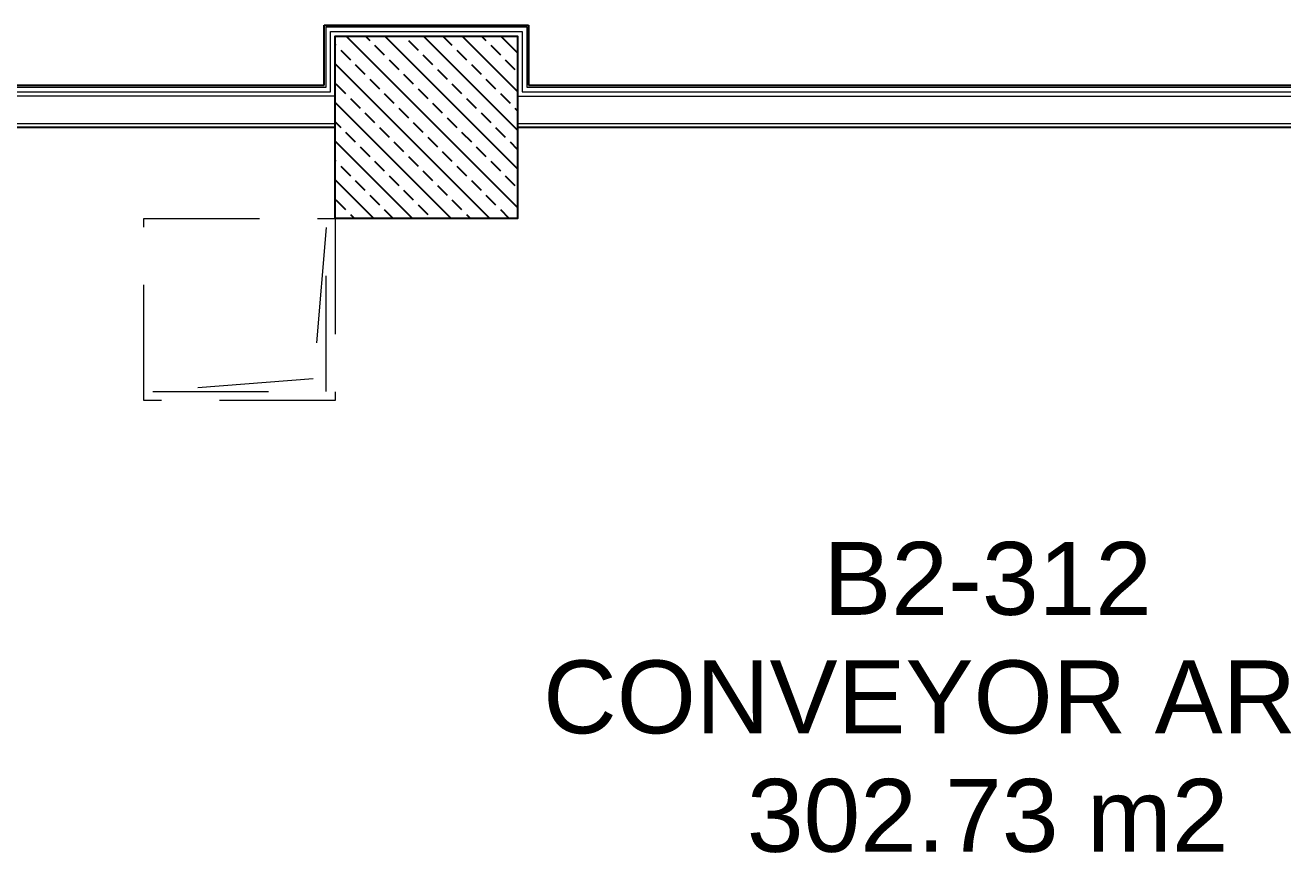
# Model space of a CAD drawing. Header units: metres. Extents: x -9802 to 773, y -8579 to 5125.
# Drawn here: x -6138 to -5449, y -1194 to -740 of the extents above; entities that cross this region are included whole.
import ezdxf
from ezdxf.enums import TextEntityAlignment as Align

# ---------------------------------------------------------------- set-up
doc = ezdxf.new("R2010")
doc.units = ezdxf.units.M
doc.header["$MEASUREMENT"] = 0
doc.linetypes.add('HIDDEN', pattern=[9.525, 6.35, -3.175])
doc.layers.get('0').update_dxf_attribs({"color": 30, "lineweight": 0})
for name, color, linetype, lineweight in [('AG-Insulation_Heat_Rockwool', 95, 'BATTING', 13), ('AG-Wall', 4, 'Continuous', 20), ('AI-040 @ 250', 2, 'Continuous', 20), ('shaft', 3, 'Continuous', 20)]:
    doc.layers.add(name, color=color, linetype=linetype, lineweight=lineweight)
for name, color, linetype in [('AG-PLASTER', 73, 'Continuous'), ('V-0_Hatch_Concrete', 252, 'Continuous'), ('V-2_Column', 160, 'Continuous')]:
    doc.layers.add(name, color=color, linetype=linetype)
doc.styles.add('ARIAL', font='arial.ttf', dxfattribs={"width": 0.9})
doc.linetypes.add('BATTING', pattern='A,0.00254,-2.54,[134,ltypeshp.shx,S=2.54,R=0,X=-2.54,Y=0],-5.08,[134,ltypeshp.shx,S=2.54,R=180,X=2.54,Y=0],-2.54', length=10.16254)

# ---------------------------------------------------------------- blocks, each defined once
blk = doc.blocks.new('*U6')
at = {"style": 'ARIAL'}
for tag, p in [('NO', (1.676, 0.8)), ('MAHAL', (1.676, -1.8)), ('ALAN', (1.676, -4.4))]:
    blk.add_attdef(tag, text='', height=1.6, dxfattribs=at).set_placement(p, align=Align.MIDDLE_CENTER)
blk = doc.blocks.new('kolon 1x1')
at = {"layer": 'V-0_Hatch_Concrete'}
h = blk.add_hatch(dxfattribs=at)
h.set_pattern_fill('ANSI33', color=256, scale=0.6, angle=90)
h.set_pattern_definition([(135, (49.56922, -174.56495), (-0.10606602, -0.10606602), []), (135, (49.56922, -174.45888), (-0.10606602, -0.10606602), [0.075, -0.0375])])
h.paths.add_polyline_path([(1, -1), (1, 0), (0, 0), (0, -1)])
blk.add_lwpolyline([(0, -1), (0, 0), (1, 0), (1, -1)], close=True)

msp = doc.modelspace()

# ---------------------------------------------------------------- linework, layer by layer
at = {"layer": 'AG-Insulation_Heat_Rockwool', "linetype": 'Continuous', "ltscale": 1.2}
for p, q in [((-5973.44, -773.88), (-5973.44, -740.88)), ((-5973.44, -740.88), (-5863.44, -740.88)), ((-5863.44, -740.88), (-5863.44, -773.88)), ((-6463.44, -773.88), (-5973.44, -773.88)), ((-5863.44, -773.88), (-5133.44, -773.88))]:
    msp.add_line(p, q, dxfattribs=at)
at = {"layer": 'AG-Insulation_Heat_Rockwool', "ltscale": 0.48}
for p, q in [((-5970.94, -776.38), (-5970.94, -743.38)), ((-5970.94, -743.38), (-5865.94, -743.38)), ((-5865.94, -743.38), (-5865.94, -776.38)), ((-6463.44, -776.38), (-5970.94, -776.38)), ((-5865.94, -776.38), (-5130.94, -776.38))]:
    msp.add_line(p, q, dxfattribs=at)
at = {"layer": 'AG-PLASTER', "ltscale": 0.3}
for p, q in [((-5974.44, -772.88), (-5974.44, -739.88)), ((-5974.44, -739.88), (-5862.44, -739.88)), ((-5862.44, -739.88), (-5862.44, -772.88)), ((-6464.44, -772.88), (-5974.44, -772.88)), ((-5862.44, -772.88), (-5134.44, -772.88)), ((-6466.44, -795.88), (-5968.44, -795.88))]:
    msp.add_line(p, q, dxfattribs=at)
at = {"layer": 'AG-PLASTER'}
msp.add_lwpolyline([(-5868.44, -795.88), (-5128.44, -795.88)], dxfattribs=at)
at = {"layer": 'AG-Wall'}
for points in [[(-5968.44, -778.88), (-6464.44, -778.88), (-6464.44, -793.88), (-5968.44, -793.88)], [(-5868.44, -778.88), (-5128.44, -778.88)], [(-5868.44, -793.88), (-5128.44, -793.88)]]:
    msp.add_lwpolyline(points, dxfattribs=at)
at = {"layer": 'shaft', "linetype": 'HIDDEN', "ltscale": 10, "transparency": 33554687}
msp.add_lwpolyline([(-6073.44, -945.88), (-6073.44, -845.88), (-5968.44, -845.88), (-5968.44, -945.88)], close=True, dxfattribs=at)
msp.add_lwpolyline([(-6068.44, -940.88), (-5973.44, -940.88), (-5973.44, -850.88), (-5980.44, -933.88), (-6068.44, -940.88)], dxfattribs=at)

# ---------------------------------------------------------------- block references
at = {"layer": 'AI-040 @ 250', "color": 2, "linetype": 'Continuous', "lineweight": 20, "xscale": 25, "yscale": 25, "zscale": 25}
msp.add_blockref('*U6', (-5652.62, -1063.4), dxfattribs=at).add_auto_attribs({'ALAN': '302.73 m2', 'MAHAL': 'CONVEYOR AREA', 'NO': 'B2-312'})
at = {"layer": 'V-2_Column', "xscale": 100, "yscale": 100, "zscale": 100}
msp.add_blockref('kolon 1x1', (-5968.44, -745.88), dxfattribs=at)

doc.saveas('drawing.dxf')
